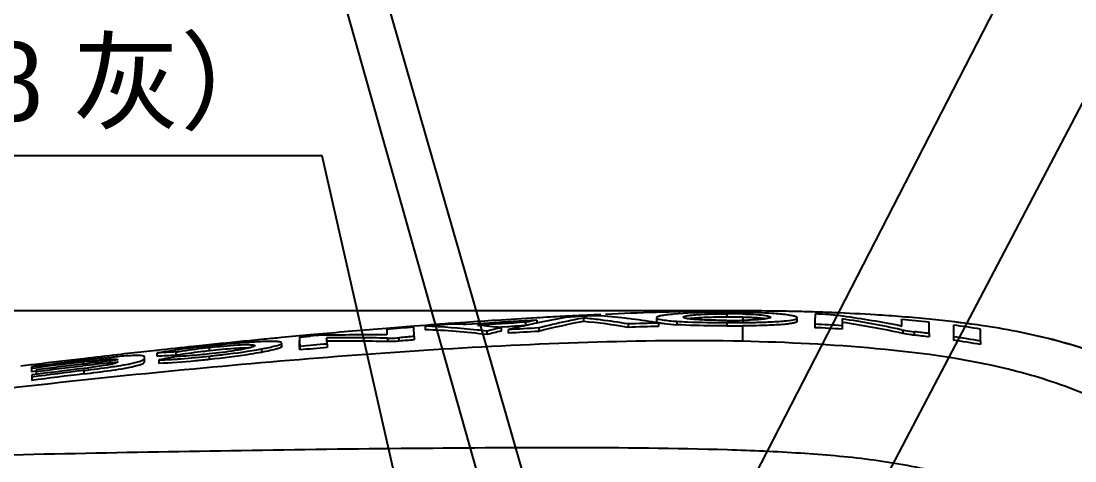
# Model space of a CAD drawing. Header units: millimetres. Extents: x 4086 to 8300, y 123 to 1549.
# Drawn here: x 6786.3 to 6879.6, y 691 to 730 of the extents above; entities that cross this region are included whole.
import ezdxf
from ezdxf import colors
from ezdxf.entities.mleader import LeaderData, LeaderLine
from ezdxf.math import Vec2, Vec3

# ---------------------------------------------------------------- set-up
doc = ezdxf.new("R2010")
doc.units = ezdxf.units.MM
doc.layers.add('轮廓实线层', color=7, linetype='Continuous', lineweight=30)
doc.styles.add('思源黑', font='SourceHanSansCN-Normal.ttf')
doc.dimstyles.new('尺寸标注_3_10比例', dxfattribs={"dimtxt": 7, "dimasz": 6, "dimexe": 2, "dimexo": 1.5, "dimgap": 1, "dimtad": 1, "dimdec": 1, "dimlfac": 3.333333, "dimdsep": 46, "dimtxsty": '思源黑', "dimcen": 0.09, "dimadec": 0, "dimazin": 0, "dimtp": 0.01, "dimtm": 0.01, "dimtfac": 1, "dimtdec": 1, "dimtofl": 0, "dimtmove": 0, "dimatfit": 3, "dimfxl": 0, "dimtolj": 1, "dimarcsym": 0})

# ---------------------------------------------------------------- blocks, each defined once
blk = doc.blocks.new('*D1413')
at = {"layer": 'Defpoints', "color": 0}
for p in [(6850.177, 704.306), (6655.76, 635.432), (6850.176, 635.432)]:
    blk.add_point(p, dxfattribs=at)
at = {"layer": '轮廓实线层', "color": 0, "lineweight": -2}
for p, q in [((6848.677, 704.306), (6653.76, 704.306)), ((6655.76, 698.306), (6655.76, 641.432)), ((6848.676, 635.432), (6653.76, 635.432))]:
    blk.add_line(p, q, dxfattribs=at)
at = {"layer": '轮廓实线层', "color": 0}
for points in [[(6656.76, 698.306), (6654.76, 698.306), (6655.76, 704.306)], [(6654.76, 641.432), (6656.76, 641.432), (6655.76, 635.432)]]:
    blk.add_solid(points, dxfattribs=at)
at = {"layer": '轮廓实线层', "color": 0, "insert": (6651.134, 669.869), "char_height": 7, "attachment_point": 5, "rotation": 90, "style": '思源黑'}
blk.add_mtext('\\A1;229.6', dxfattribs=at)

msp = doc.modelspace()

# ---------------------------------------------------------------- linework, layer by layer
for p, q in [((6850.177, 704.306), (6850.024, 704.305)), ((6850.177, 704.302), (6850.175, 704.175)), ((6831.947, 703.485), (6830.923, 703.426)), ((6831.947, 703.485), (6831.947, 703.217)), ((6834.483, 703.828), (6834.287, 703.818)), ((6835.681, 703.889), (6834.483, 703.828)), ((6836.427, 703.926), (6835.681, 703.889)), ((6836.432, 703.845), (6835.686, 703.809)), ((6836.078, 703.67), (6836.078, 703.369)), ((6842.531, 703.702), (6842.529, 703.691)), ((6842.529, 703.691), (6842.529, 703.39)), ((6842.53, 703.707), (6842.531, 703.702)), ((6842.531, 703.402), (6842.531, 703.406)), ((6844.324, 703.384), (6844.324, 703.083)), ((6844.908, 703.743), (6844.91, 703.755)), ((6848.747, 704.298), (6848.63, 704.297)), ((6848.752, 704.053), (6848.752, 703.752)), ((6850.171, 703.737), (6850.167, 703.275)), ((6850.174, 704.175), (6850.173, 704.038)), ((6852.62, 703.751), (6852.623, 703.736)), ((6854.998, 703.686), (6854.998, 703.695)), ((6854.998, 703.385), (6855, 703.695)), ((6854.998, 703.394), (6854.998, 703.385)), ((6859.055, 703.829), (6859.014, 703.835)), ((6818.667, 702.758), (6818.626, 702.755)), ((6819.998, 702.865), (6818.667, 702.758)), ((6818.674, 702.672), (6818.675, 702.178)), ((6821.06, 702.947), (6819.998, 702.865)), ((6822.057, 703.024), (6821.06, 702.947)), ((6821.079, 702.036), (6821.066, 702.864)), ((6822.063, 702.941), (6822.063, 702.639)), ((6824.683, 703.217), (6824.1, 703.175)), ((6825.669, 703.286), (6824.683, 703.217)), ((6826.694, 703.155), (6825.686, 703.085)), ((6826.728, 703.019), (6826.703, 703.021)), ((6827.51, 702.508), (6827.51, 702.206)), ((6828.794, 702.859), (6828.576, 702.845)), ((6829.385, 702.897), (6828.794, 702.859)), ((6828.797, 702.821), (6828.797, 702.519)), ((6829.503, 702.904), (6829.385, 702.897)), ((6829.402, 702.629), (6829.402, 702.327)), ((6831.015, 703.018), (6830.947, 703.002)), ((6830.948, 703.294), (6830.948, 702.993)), ((6831.15, 703.048), (6831.015, 703.018)), ((6832.001, 703.234), (6831.94, 703.221)), ((6832.022, 703.239), (6832.001, 703.234)), ((6832.116, 702.792), (6832.116, 702.491)), ((6840.016, 703.146), (6840.016, 702.845)), ((6842.509, 703.264), (6842.463, 703.272)), ((6842.73, 703.227), (6842.509, 703.264)), ((6842.73, 703.227), (6842.73, 702.926)), ((6848.763, 703.271), (6848.763, 702.97)), ((6850.165, 702.974), (6850.159, 701.61)), ((6852.639, 703.334), (6852.663, 703.335)), ((6856.556, 703.12), (6856.556, 702.818)), ((6858.959, 702.992), (6858.959, 702.69)), ((6864.266, 702.946), (6864.18, 702.963)), ((6864.203, 702.639), (6864.335, 702.61)), ((6864.335, 702.61), (6864.335, 702.307)), ((6865.376, 702.15), (6865.376, 702.453)), ((6866.687, 702.302), (6866.674, 703.305)), ((6868.821, 703.045), (6868.821, 701.711)), ((6871.226, 701.627), (6871.213, 702.695)), ((6806.982, 701.548), (6806.944, 701.545)), ((6807.819, 701.793), (6807.019, 701.715)), ((6810.924, 702.087), (6809.335, 701.938)), ((6811.884, 702.175), (6810.924, 702.087)), ((6810.933, 701.986), (6811.893, 702.075)), ((6812.632, 702.243), (6811.884, 702.175)), ((6813.335, 702.141), (6812.642, 702.125)), ((6818.728, 701.888), (6818.728, 701.586)), ((6819.769, 701.628), (6819.769, 701.93)), ((6821.079, 702.036), (6821.079, 701.734)), ((6866.687, 702.302), (6866.687, 701.998)), ((6871.226, 701.627), (6871.226, 701.321)), ((6798.27, 700.806), (6797.171, 700.685)), ((6798.304, 700.81), (6798.27, 700.806)), ((6798.329, 700.283), (6798.329, 700.585)), ((6799.901, 700.827), (6799.943, 700.833)), ((6799.979, 700.666), (6799.979, 700.364)), ((6802.924, 701.302), (6801.557, 701.16)), ((6802.882, 701.057), (6802.939, 701.064)), ((6802.891, 701.189), (6802.936, 701.194)), ((6802.939, 701.064), (6802.939, 700.761)), ((6802.979, 700.766), (6802.939, 700.761)), ((6806.995, 701.229), (6806.995, 701.222)), ((6807.583, 700.937), (6807.583, 700.634)), ((6809.376, 701.155), (6809.376, 701.457)), ((6810.957, 701.145), (6810.957, 700.842)), ((6813.388, 701.372), (6813.388, 701.07)), ((6791.713, 699.777), (6791.774, 699.784)), ((6791.774, 699.784), (6791.774, 699.594)), ((6794.858, 699.963), (6794.218, 699.888)), ((6794.238, 699.725), (6794.896, 699.803)), ((6794.25, 700.029), (6794.25, 699.891)), ((6794.894, 699.968), (6794.858, 699.963)), ((6797.229, 700.145), (6797.229, 700.149)), ((6797.229, 699.846), (6797.229, 700.149)), ((6797.229, 699.868), (6797.229, 699.846)), ((6797.229, 699.843), (6797.229, 699.846)), ((6798.492, 699.957), (6798.492, 699.654)), ((6802.95, 700.298), (6802.95, 699.995)), ((6787.158, 699.513), (6786.266, 699.403)), ((6787.207, 699.519), (6787.158, 699.513)), ((6787.559, 699.563), (6787.207, 699.519)), ((6787.226, 699.356), (6787.226, 698.921)), ((6787.226, 699.224), (6787.591, 699.27)), ((6787.628, 698.971), (6787.226, 698.921)), ((6787.615, 699.079), (6787.615, 698.681)), ((6791.839, 699.028), (6791.839, 698.725)), ((6794.249, 699.04), (6794.336, 699.053)), ((6787.236, 698.633), (6787.238, 698.449)), ((6787.238, 698.449), (6787.238, 698.145))]:
    msp.add_line(p, q)
for centre, radius, start, end in [((6850.621, 474.001), 230.305, 90.14868, 90.46627), ((6850.284, 494.43), 209.872, 89.12863, 90.02922), ((6864.735, 142.995), 561.652, 93.71603, 93.98837), ((6859.329, 226.225), 478.045, 93.40659, 93.91451), ((6861.929, 186.414), 518.142, 93.31835, 93.71759), ((6844.103, 637.33), 67.263, 100.41232, 101.27803), ((6859.759, 223.565), 480.928, 93.03605, 93.31653), ((6845.486, 639.323), 65.318, 99.69161, 101.89516), ((6846.992, 645.071), 59.608, 102.03311, 104.45242), ((6846.99, 644.801), 59.576, 100.55417, 104.45825), ((6846.979, 645.054), 59.621, 100.53558, 102.01778), ((6831.268, 652.383), 51.512, 82.95644, 84.64199), ((6831.282, 652.338), 51.256, 80.18897, 84.63157), ((6856.748, 283.427), 420.99, 92.60356, 92.76677), ((6831.301, 652.751), 51.143, 80.18799, 82.94258), ((6833.291, 647.576), 56.448, 83.10007, 85.591), ((6853.491, 358.094), 346.251, 91.81673, 92.56109), ((6833.413, 648.765), 55.254, 80.57239, 83.07696), ((6851.883, 406.586), 297.733, 91.50818, 91.80343), ((6850.936, 445.02), 259.288, 90.50976, 91.52254), ((6846.281, 697.463), 6.204, 96.75776, 98.26858), ((6849.013, 619.67), 84.513, 89.21303, 90.17828), ((6848.9, 652.203), 51.85, 88.59337, 90.16337), ((6848.9, 651.945), 51.808, 88.59375, 90.16298), ((6848.998, 754.404), 50.943, 269.73338, 271.31626), ((6849.191, 747.626), 44.163, 271.26845, 271.9122), ((6849.37, 672.405), 31.343, 87.10598, 88.53495), ((6850.518, 511.372), 192.929, 88.66707, 89.12158), ((6850.73, 520.51), 183.788, 88.17464, 88.66685), ((6944.18, 701.557), 87.638, 178.3822, 178.97835), ((6850.19, 536.082), 168.071, 87.5072, 87.82227), ((6850.899, 525.959), 178.337, 87.87648, 88.17343), ((6851.023, 529.3), 174.994, 87.63038, 87.8763), ((6847.066, 616.379), 88.268, 82.22085, 82.72115), ((6851.448, 538.778), 165.506, 86.3768, 87.64181), ((6935.565, 700.609), 76.643, 177.76898, 178.21809), ((6846.678, 621.443), 83.066, 77.82042, 81.48273), ((6847.882, 622.089), 82.5, 78.60645, 82.21644), ((6852.687, 558.473), 145.772, 85.45014, 86.37343), ((6853.687, 585.486), 118.533, 83.71012, 84.89555), ((6818.091, 700.757), 46.227, 2.71373, 3.46173), ((6854.07, 575.68), 128.51, 84.35983, 85.45662), ((6855.901, 594.236), 109.864, 83.1878, 84.35867), ((6873.083, 30.362), 674.595, 94.630289, 95.141282), ((6869.463, 87.424), 617.34, 94.496377, 94.719094), ((6869.333, 78.166), 626.644, 94.139321, 94.326679), ((6865.832, 141.448), 563.196, 94.18937, 94.45728), ((6819.725, 638.932), 64.051, 83.78731, 87.90847), ((6819.754, 639.206), 63.476, 82.98203, 87.91545), ((6821.839, 641.287), 61.918, 86.43762, 87.36148), ((6820.035, 642.176), 60.793, 82.93767, 83.7467), ((6859.275, 230.301), 473.841, 93.42721, 93.94166), ((6822.264, 645.523), 57.669, 83.49501, 85.56034), ((6844.454, 635.621), 69, 103.11586, 104.21584), ((6844.457, 635.366), 68.955, 103.12652, 104.22727), ((6845.472, 639.531), 65.112, 102.8901, 104.28877), ((6856.377, 277.524), 425.96, 93.26517, 93.63085), ((6856.39, 277.293), 425.89, 93.2675, 93.63323), ((6857.942, 251.827), 451.973, 93.42892, 93.60763), ((6845.268, 640.408), 64.211, 101.98015, 102.70156), ((6849.626, 427.449), 275.864, 91.43248, 91.99635), ((6849.627, 427.373), 275.639, 91.43383, 91.99816), ((6849.062, 835.134), 131.863, 269.87037, 270.48047), ((6849.063, 834.808), 131.838, 269.86984, 270.47892), ((6849.5, 790.325), 87.053, 270.43909, 271.31043), ((6849.549, 548.28), 154.998, 86.51948, 87.40918), ((6849.552, 548.348), 154.629, 86.51195, 87.40379), ((6935.726, 700.304), 76.804, 177.77109, 178.21966), ((6846.715, 621.475), 82.73, 77.70275, 81.47392), ((6854.061, 598.781), 104.288, 83.04664, 83.77139), ((6857.724, 618.872), 84.901, 80.85858, 82.49002), ((6858.298, 613.643), 90.309, 81.7473, 83.28555), ((6858.563, 616.221), 87.718, 81.67864, 83.21102), ((6879.619, -39.19), 744.453, 95.596438, 95.913157), ((6876.886, -11.34), 716.47, 95.410054, 95.531877), ((6817.213, 526.209), 175.974, 89.5241, 91.26255), ((6814.903, 535.808), 166.124, 88.68065, 90.53901), ((6796.112, 700.169), 17.317, 5.25552, 5.81941), ((6787.499, 699.387), 25.965, 4.38399, 5.23256), ((6814.897, 535.726), 165.904, 88.67705, 90.52138), ((6865.396, 143.227), 560.563, 94.5344, 94.66877), ((6865.414, 143.001), 560.489, 94.53688, 94.67127), ((6854.088, 599.032), 103.733, 83.02433, 83.75298), ((6857.723, 625.676), 77.142, 79.91942, 81.72867), ((6857.784, 626.068), 76.444, 79.87295, 81.69892), ((6888.658, -123.641), 829.388, 96.332966, 96.494891), ((6884.27, -83.78), 789.285, 96.015307, 96.252854), ((6814.359, 391.299), 309.701, 92.66129, 92.96696), ((6809.934, 628.932), 72.591, 97.51138, 97.91155), ((6812.549, 608.776), 92.916, 95.96635, 97.48526), ((6806.623, 682.81), 18.21, 92.37509, 92.60132), ((6869.453, 88.518), 615.413, 95.226955, 95.454311), ((6869.47, 88.35), 615.281, 95.229605, 95.457011), ((6901.728, -215.652), 922.144, 96.844796, 97.132813), ((6893.809, -168.129), 874.172, 96.700648, 96.981187), ((6902.011, -213.961), 920.37, 96.882927, 97.14148), ((6899.353, -186.285), 892.387, 96.765879, 96.926428), ((6899.093, -176.943), 882.916, 96.820593, 96.982839), ((6804.47, 594.665), 105.883, 96.60916, 96.88662), ((6891.159, -145.619), 851.507, 96.494847, 96.700287), ((6794.574, 692.683), 7.353, 92.52501, 92.66119), ((6800.658, 636.549), 63.965, 95.21566, 95.76336), ((6814.35, 391.116), 309.582, 92.66057, 92.96635), ((6847.976, 447.293), 257.464, 100.71553, 101.08099), ((6803.874, 677.802), 22.896, 99.54509, 99.79411), ((6796.2, 756.804), 56.898, 273.93843, 274.28679), ((6795.007, 772.064), 72.204, 274.32577, 276.31519), ((6897.734, -164.028), 869.709, 96.997365, 97.299236), ((6894.987, -138.86), 844.214, 97.018014, 97.332744), ((6894.923, -138.318), 843.366, 97.020783, 97.335832), ((6901.513, -204.059), 910.293, 96.926465, 97.187828), ((6900.465, -188.218), 894.274, 96.982246, 97.249609), ((6779.484, 799.536), 101.084, 276.98818, 277.2777), ((6786.96, 749.685), 50.866, 278.26408, 278.95911)]:
    msp.add_arc(centre, radius, start, end)
for points, knots in [([(6835.686, 703.809), (6835.565, 703.803), (6835.165, 703.778), (6834.764, 703.756), (6834.49, 703.709)], [0, 0, 0, 0, 0.303989, 1, 1, 1, 1]), ([(6837.631, 703.857), (6837.561, 703.863), (6837.161, 703.87), (6836.761, 703.86), (6836.432, 703.845)], [0, 0, 0, 0, 0.176388, 1, 1, 1, 1]), ([(6842.529, 703.691), (6842.529, 703.676), (6842.559, 703.639), (6842.598, 703.623), (6842.622, 703.613)], [0, 0, 0, 0, 0.361497, 1, 1, 1, 1]), ([(6842.529, 703.39), (6842.529, 703.345), (6842.722, 703.274), (6842.847, 703.248), (6842.954, 703.229)], [0, 0, 0, 0, 0.29141, 1, 1, 1, 1]), ([(6844.053, 704.014), (6843.839, 703.994), (6843.471, 703.955), (6842.977, 703.882), (6842.716, 703.817), (6842.53, 703.751), (6842.53, 703.707)], [0, 0, 0, 0, 0.411396, 0.717684, 0.914963, 1, 1, 1, 1]), ([(6842.784, 703.565), (6842.87, 703.544), (6843.38, 703.453), (6843.897, 703.414), (6844.324, 703.384)], [0, 0, 0, 0, 0.172072, 1, 1, 1, 1]), ([(6848.75, 704.183), (6848.316, 704.181), (6846.75, 704.164), (6845.182, 704.114), (6844.053, 704.014)], [0, 0, 0, 0, 0.276804, 1, 1, 1, 1]), ([(6844.324, 703.384), (6844.644, 703.364), (6846.123, 703.29), (6847.604, 703.27), (6848.763, 703.271)], [0, 0, 0, 0, 0.216685, 1, 1, 1, 1]), ([(6845.02, 703.674), (6844.991, 703.683), (6844.951, 703.695), (6844.906, 703.727), (6844.906, 703.743)], [0, 0, 0, 0, 0.667631, 1, 1, 1, 1]), ([(6844.91, 703.755), (6844.924, 703.815), (6845.208, 703.865), (6845.39, 703.905), (6845.549, 703.924)], [0, 0, 0, 0, 0.279325, 1, 1, 1, 1]), ([(6845.421, 703.598), (6845.379, 703.603), (6845.245, 703.623), (6845.11, 703.647), (6845.02, 703.674)], [0, 0, 0, 0, 0.310233, 1, 1, 1, 1]), ([(6846.059, 703.533), (6845.999, 703.537), (6845.786, 703.555), (6845.573, 703.577), (6845.421, 703.598)], [0, 0, 0, 0, 0.284332, 1, 1, 1, 1]), ([(6845.549, 703.924), (6845.75, 703.948), (6846.816, 704.036), (6847.885, 704.051), (6848.752, 704.053)], [0, 0, 0, 0, 0.188941, 1, 1, 1, 1]), ([(6846.57, 703.703), (6846.471, 703.698), (6846.131, 703.679), (6845.791, 703.653), (6845.551, 703.624)], [0, 0, 0, 0, 0.290062, 1, 1, 1, 1]), ([(6848.761, 703.461), (6848.516, 703.461), (6847.615, 703.467), (6846.713, 703.489), (6846.059, 703.533)], [0, 0, 0, 0, 0.272374, 1, 1, 1, 1]), ([(6848.752, 703.752), (6848.562, 703.752), (6847.835, 703.747), (6847.107, 703.73), (6846.57, 703.703)], [0, 0, 0, 0, 0.261242, 1, 1, 1, 1]), ([(6854.998, 703.385), (6854.999, 703.347), (6854.861, 703.272), (6854.632, 703.218), (6854.216, 703.148), (6853.378, 703.065), (6852.004, 702.999), (6850.823, 702.979), (6850.165, 702.974)], [0, 0, 0, 0, 0.023399, 0.075609, 0.15901, 0.274386, 0.596162, 1, 1, 1, 1]), ([(6850.173, 704.038), (6850.308, 704.034), (6850.792, 704.019), (6851.276, 703.993), (6851.624, 703.963)], [0, 0, 0, 0, 0.278946, 1, 1, 1, 1]), ([(6853.472, 704.024), (6853.239, 704.045), (6852.141, 704.128), (6851.04, 704.162), (6850.174, 704.175)], [0, 0, 0, 0, 0.212831, 1, 1, 1, 1]), ([(6851.487, 703.527), (6851.424, 703.523), (6851.15, 703.506), (6850.876, 703.495), (6850.664, 703.488)], [0, 0, 0, 0, 0.229801, 1, 1, 1, 1]), ([(6852.133, 703.592), (6852.087, 703.586), (6851.872, 703.559), (6851.657, 703.539), (6851.487, 703.527)], [0, 0, 0, 0, 0.214077, 1, 1, 1, 1]), ([(6852.119, 703.606), (6852.082, 703.611), (6851.91, 703.635), (6851.738, 703.652), (6851.602, 703.664)], [0, 0, 0, 0, 0.215891, 1, 1, 1, 1]), ([(6851.624, 703.963), (6851.871, 703.941), (6852.193, 703.911), (6852.51, 703.825), (6852.609, 703.78), (6852.62, 703.751)], [0, 0, 0, 0, 0.722605, 0.908998, 1, 1, 1, 1]), ([(6852.518, 703.668), (6852.495, 703.661), (6852.368, 703.627), (6852.238, 703.607), (6852.133, 703.592)], [0, 0, 0, 0, 0.188749, 1, 1, 1, 1]), ([(6852.625, 703.736), (6852.625, 703.722), (6852.584, 703.689), (6852.545, 703.677), (6852.518, 703.668)], [0, 0, 0, 0, 0.33895, 1, 1, 1, 1]), ([(6852.663, 703.335), (6853.129, 703.357), (6853.851, 703.407), (6854.581, 703.493), (6854.829, 703.574)], [0, 0, 0, 0, 0.640947, 1, 1, 1, 1]), ([(6855, 703.695), (6855, 703.74), (6854.816, 703.812), (6854.551, 703.881), (6854.056, 703.962), (6853.687, 704.003), (6853.472, 704.024)], [0, 0, 0, 0, 0.086692, 0.284277, 0.589989, 1, 1, 1, 1]), ([(6854.829, 703.574), (6854.854, 703.582), (6854.913, 703.604), (6854.999, 703.643), (6854.998, 703.686)], [0, 0, 0, 0, 0.378549, 1, 1, 1, 1]), ([(6858.25, 703.936), (6858.199, 703.943), (6857.949, 703.969), (6857.699, 703.985), (6857.5, 703.994)], [0, 0, 0, 0, 0.204786, 1, 1, 1, 1]), ([(6842.954, 703.229), (6843.041, 703.213), (6843.496, 703.146), (6843.954, 703.109), (6844.324, 703.083)], [0, 0, 0, 0, 0.192052, 1, 1, 1, 1]), ([(6848.763, 702.97), (6848.359, 702.969), (6846.879, 702.977), (6845.398, 703.014), (6844.324, 703.083)], [0, 0, 0, 0, 0.273225, 1, 1, 1, 1]), ([(6851.491, 703.295), (6851.592, 703.298), (6851.974, 703.308), (6852.357, 703.321), (6852.639, 703.334)], [0, 0, 0, 0, 0.262372, 1, 1, 1, 1]), ([(6864.335, 702.61), (6864.405, 702.595), (6864.751, 702.53), (6865.099, 702.483), (6865.376, 702.453)], [0, 0, 0, 0, 0.205447, 1, 1, 1, 1]), ([(6893.743, 691.624), (6893.46, 692.083), (6892.826, 692.963), (6891.661, 694.093), (6890.407, 695.116), (6888.734, 696.479), (6886.547, 698.061), (6883.748, 699.706), (6880.718, 700.868), (6876.578, 702.087), (6873.392, 702.702), (6871.258, 703.016)], [0, 0, 0, 0, 0.062489, 0.124984, 0.187513, 0.250026, 0.37504, 0.500016, 0.625005, 0.75003, 1, 1, 1, 1]), ([(6893.763, 691.637), (6893.48, 692.096), (6892.846, 692.977), (6891.68, 694.107), (6890.425, 695.129), (6888.749, 696.489), (6886.56, 698.07), (6883.761, 699.72), (6880.728, 700.88), (6876.585, 702.096), (6873.396, 702.706), (6871.261, 703.017)], [0, 0, 0, 0, 0.062494, 0.124978, 0.187501, 0.24999, 0.37501, 0.50001, 0.625014, 0.750028, 1, 1, 1, 1]), ([(6850.159, 701.609), (6845.595, 701.708), (6836.468, 701.593), (6818.278, 700.677), (6795.681, 698.71), (6773.225, 696.083), (6755.424, 693.567), (6746.583, 692.164), (6742.202, 691.32)], [0, 0, 0, 0, 0.126144, 0.252084, 0.503226, 0.752735, 0.876718, 1, 1, 1, 1]), ([(6806.944, 701.545), (6806.637, 701.527), (6805.299, 701.433), (6803.963, 701.303), (6802.936, 701.194)], [0, 0, 0, 0, 0.229816, 1, 1, 1, 1]), ([(6807.836, 701.589), (6807.77, 701.587), (6807.485, 701.576), (6807.201, 701.561), (6806.982, 701.548)], [0, 0, 0, 0, 0.231398, 1, 1, 1, 1]), ([(6809.375, 701.474), (6809.375, 701.517), (6809.18, 701.563), (6808.923, 701.59), (6808.421, 701.604), (6808.052, 701.596), (6807.836, 701.589)], [0, 0, 0, 0, 0.081036, 0.276868, 0.584626, 1, 1, 1, 1]), ([(6810.933, 701.986), (6810.935, 701.929), (6810.945, 701.648), (6810.952, 701.368), (6810.957, 701.145)], [0, 0, 0, 0, 0.205471, 1, 1, 1, 1]), ([(6810.957, 700.842), (6810.955, 700.925), (6810.948, 701.206), (6810.94, 701.487), (6810.933, 701.684)], [0, 0, 0, 0, 0.295437, 1, 1, 1, 1]), ([(6812.642, 702.125), (6812.591, 702.124), (6812.341, 702.113), (6812.091, 702.094), (6811.893, 702.075)], [0, 0, 0, 0, 0.204571, 1, 1, 1, 1]), ([(6818.728, 701.888), (6818.798, 701.886), (6819.146, 701.888), (6819.493, 701.908), (6819.769, 701.93)], [0, 0, 0, 0, 0.204132, 1, 1, 1, 1]), ([(6819.769, 701.628), (6819.671, 701.62), (6819.324, 701.596), (6818.977, 701.579), (6818.728, 701.586)], [0, 0, 0, 0, 0.283, 1, 1, 1, 1]), ([(6894.177, 683.97), (6893.267, 685.875), (6891.692, 688.676), (6888.836, 691.862), (6886.262, 693.827), (6883.493, 695.507), (6879.607, 697.389), (6872.509, 699.716), (6862.247, 701.098), (6854.107, 701.525), (6850.159, 701.609)], [0, 0, 0, 0, 0.126246, 0.190238, 0.254559, 0.319117, 0.383726, 0.512408, 0.763865, 1, 1, 1, 1]), ([(6865.376, 702.15), (6865.278, 702.161), (6864.929, 702.203), (6864.581, 702.253), (6864.335, 702.307)], [0, 0, 0, 0, 0.282196, 1, 1, 1, 1]), ([(6798.329, 700.585), (6798.449, 700.606), (6798.972, 700.693), (6799.497, 700.77), (6799.901, 700.827)], [0, 0, 0, 0, 0.230357, 1, 1, 1, 1]), ([(6799.979, 700.666), (6800.19, 700.703), (6801.155, 700.855), (6802.124, 700.975), (6802.882, 701.057)], [0, 0, 0, 0, 0.219544, 1, 1, 1, 1]), ([(6802.939, 700.761), (6802.68, 700.734), (6801.724, 700.624), (6800.77, 700.497), (6800.077, 700.38)], [0, 0, 0, 0, 0.27013, 1, 1, 1, 1]), ([(6802.939, 701.064), (6803.267, 701.099), (6804.407, 701.211), (6805.551, 701.32), (6806.368, 701.318)], [0, 0, 0, 0, 0.287851, 1, 1, 1, 1]), ([(6805.861, 700.892), (6805.65, 700.854), (6804.682, 700.697), (6803.709, 700.573), (6802.947, 700.493)], [0, 0, 0, 0, 0.219156, 1, 1, 1, 1]), ([(6802.95, 700.298), (6803.371, 700.344), (6804.92, 700.522), (6806.466, 700.731), (6807.583, 700.937)], [0, 0, 0, 0, 0.271828, 1, 1, 1, 1]), ([(6807.583, 700.634), (6807.251, 700.573), (6805.712, 700.317), (6804.164, 700.127), (6802.95, 699.995)], [0, 0, 0, 0, 0.216807, 1, 1, 1, 1]), ([(6805.796, 701.001), (6805.589, 700.992), (6804.648, 700.935), (6803.71, 700.844), (6802.979, 700.766)], [0, 0, 0, 0, 0.220064, 1, 1, 1, 1]), ([(6806.476, 701.022), (6806.432, 701.011), (6806.228, 700.963), (6806.022, 700.922), (6805.861, 700.892)], [0, 0, 0, 0, 0.217507, 1, 1, 1, 1]), ([(6806.448, 701.016), (6806.407, 701.016), (6806.213, 701.017), (6806.02, 701.011), (6805.868, 701.005)], [0, 0, 0, 0, 0.215639, 1, 1, 1, 1]), ([(6806.368, 701.318), (6806.523, 701.318), (6806.686, 701.3), (6806.987, 701.286), (6806.995, 701.229)], [0, 0, 0, 0, 0.728952, 1, 1, 1, 1]), ([(6806.868, 701.137), (6806.843, 701.128), (6806.715, 701.082), (6806.583, 701.048), (6806.476, 701.022)], [0, 0, 0, 0, 0.194738, 1, 1, 1, 1]), ([(6806.996, 701.222), (6806.996, 701.215), (6806.965, 701.168), (6806.911, 701.154), (6806.868, 701.137)], [0, 0, 0, 0, 0.130192, 1, 1, 1, 1]), ([(6807.583, 700.937), (6807.946, 701.005), (6808.511, 701.128), (6809.083, 701.268), (6809.272, 701.364)], [0, 0, 0, 0, 0.635935, 1, 1, 1, 1]), ([(6809.376, 701.155), (6809.376, 701.104), (6809.167, 701.014), (6808.858, 700.909), (6808.274, 700.769), (6807.837, 700.682), (6807.583, 700.634)], [0, 0, 0, 0, 0.081216, 0.278855, 0.588851, 1, 1, 1, 1]), ([(6809.272, 701.364), (6809.287, 701.372), (6809.326, 701.393), (6809.376, 701.428), (6809.376, 701.457)], [0, 0, 0, 0, 0.367689, 1, 1, 1, 1]), ([(6792.284, 699.844), (6792.459, 699.865), (6793.107, 699.937), (6793.757, 700.006), (6794.232, 700.028)], [0, 0, 0, 0, 0.270857, 1, 1, 1, 1]), ([(6794.25, 700.029), (6794.283, 700.031), (6794.394, 700.035), (6794.506, 700.036), (6794.584, 700.034)], [0, 0, 0, 0, 0.294401, 1, 1, 1, 1]), ([(6794.591, 699.651), (6794.568, 699.644), (6794.457, 699.612), (6794.345, 699.586), (6794.256, 699.568)], [0, 0, 0, 0, 0.208192, 1, 1, 1, 1]), ([(6794.336, 699.053), (6795.157, 699.173), (6795.943, 699.262), (6797.229, 699.66), (6797.229, 699.843)], [0, 0, 0, 0, 0.819508, 1, 1, 1, 1]), ([(6794.584, 700.034), (6794.628, 700.032), (6794.73, 700.024), (6794.851, 700.013), (6794.894, 699.968)], [0, 0, 0, 0, 0.413157, 1, 1, 1, 1]), ([(6794.896, 699.803), (6794.888, 699.791), (6794.803, 699.711), (6794.686, 699.679), (6794.591, 699.651)], [0, 0, 0, 0, 0.132905, 1, 1, 1, 1]), ([(6797.047, 700.321), (6796.817, 700.373), (6796.07, 700.347), (6795.341, 700.295), (6794.843, 700.25)], [0, 0, 0, 0, 0.320855, 1, 1, 1, 1]), ([(6794.882, 699.439), (6795.503, 699.537), (6796.264, 699.651), (6797.03, 699.91), (6797.191, 700.027), (6797.215, 700.08)], [0, 0, 0, 0, 0.77119, 0.929474, 1, 1, 1, 1]), ([(6797.23, 700.171), (6797.229, 700.186), (6797.217, 700.271), (6797.114, 700.306), (6797.047, 700.321)], [0, 0, 0, 0, 0.177328, 1, 1, 1, 1]), ([(6797.215, 700.08), (6797.22, 700.09), (6797.227, 700.112), (6797.229, 700.135), (6797.229, 700.145)], [0, 0, 0, 0, 0.521808, 1, 1, 1, 1]), ([(6798.492, 699.957), (6798.615, 699.961), (6799.154, 699.981), (6799.693, 700.012), (6800.108, 700.041)], [0, 0, 0, 0, 0.228118, 1, 1, 1, 1]), ([(6802.95, 699.995), (6802.542, 699.95), (6801.06, 699.8), (6799.572, 699.687), (6798.492, 699.654)], [0, 0, 0, 0, 0.274827, 1, 1, 1, 1]), ([(6802.947, 700.493), (6802.69, 700.465), (6801.745, 700.369), (6800.797, 700.293), (6800.105, 700.268)], [0, 0, 0, 0, 0.271828, 1, 1, 1, 1]), ([(6794.256, 699.568), (6794.118, 699.538), (6793.465, 699.42), (6792.807, 699.333), (6792.289, 699.267)], [0, 0, 0, 0, 0.213401, 1, 1, 1, 1]), ([(6775.574, 691.329), (6780.439, 691.454), (6790.197, 691.682), (6804.983, 691.954), (6819.868, 692.153), (6834.526, 692.243), (6846.315, 692.149), (6855.186, 691.772), (6861.361, 691.251), (6866.311, 690.389), (6870.097, 689.315), (6872.798, 688.17), (6875.272, 686.602), (6878.434, 684.248), (6880.487, 682.093), (6881.87, 680.668)], [0, 0, 0, 0, 0.133338, 0.267431, 0.405221, 0.541209, 0.669074, 0.728182, 0.78445, 0.838775, 0.865535, 0.892153, 0.918811, 0.94559, 1, 1, 1, 1])]:
    msp.add_open_spline(points, degree=3, knots=knots)
for points in [[(6842.622, 703.613), (6842.674, 703.592), (6842.729, 703.578), (6842.784, 703.565)], [(6851.602, 703.664), (6851.386, 703.682), (6851.169, 703.696), (6850.952, 703.707)], [(6794.234, 700.191), (6793.431, 700.11), (6792.628, 700.016), (6791.827, 699.92)], [(6791.839, 699.028), (6792.651, 699.128), (6793.462, 699.229), (6794.272, 699.347)], [(6791.839, 698.725), (6792.643, 698.824), (6793.447, 698.924), (6794.249, 699.04)]]:
    msp.add_open_spline(points, degree=3)

# ---------------------------------------------------------------- dimensions: what is measured, and where the dimension line sits
at = {"layer": '轮廓实线层'}
dim = msp.add_linear_dim(base=(6655.76, 635.432), p1=(6850.177, 704.306), p2=(6850.176, 635.432), angle=90, dimstyle='尺寸标注_3_10比例', dxfattribs=at)
dim.commit()
dim.dimension.update_dxf_attribs({"geometry": '*D1413', "text_midpoint": (6655.76, 669.869), "dimtype": 160})

# ---------------------------------------------------------------- leaders
ml = msp.add_multileader_mtext('Standard')
ml.set_content('网口', style='思源黑')
ml.set_leader_properties()
ml.build(insert=Vec2(0, 0))
ml.multileader.update_dxf_attribs({"text_left_attachment_type": 5, "text_right_attachment_type": 5, "dogleg_length": 1, "arrow_head_size": 6})
ctx = ml.context
ctx.base_point, ctx.char_height, ctx.arrow_head_size, ctx.plane_origin = Vec3(6790.04, 754.948), 7, 6, Vec3(6836.815, 668.834)
ctx.left_attachment, ctx.right_attachment, ctx.text_align_type = 5, 5, 2
notes = []
notes.append((ctx, [(0, (1, 1, 0), (6812.048, 754.948), (-1, 0), 1, [(0, [(6836.815, 668.834)], 0, [])])]))
ctx.mtext.insert, ctx.mtext.alignment, ctx.mtext.flow_direction = Vec3(6809.048, 763.059), 3, 5
ml = msp.add_multileader_mtext('Standard')
ml.set_content('DB25', style='思源黑')
ml.set_leader_properties()
ml.build(insert=Vec2(0, 0))
ml.multileader.update_dxf_attribs({"text_left_attachment_type": 5, "text_right_attachment_type": 5, "dogleg_length": 1, "arrow_head_size": 6})
ctx = ml.context
ctx.base_point, ctx.char_height, ctx.arrow_head_size, ctx.plane_origin = Vec3(6886.549, 756.464), 7, 6, Vec3(6846.834, 662.081)
ctx.left_attachment, ctx.right_attachment = 5, 5
notes.append((ctx, [(0, (1, 1, 0), (6885.549, 756.464), (1, 0), 1, [(0, [(6845.149, 677.847)], 0, [])])]))
ctx.mtext.insert, ctx.mtext.flow_direction = Vec3(6888.549, 763.717), 5
ml = msp.add_multileader_mtext('Standard')
ml.set_content('用户气管3（φ6 灰）', style='思源黑')
ml.set_leader_properties()
ml.build(insert=Vec2(0, 0))
ml.multileader.update_dxf_attribs({"text_left_attachment_type": 5, "text_right_attachment_type": 5, "dogleg_length": 1, "arrow_head_size": 6})
ctx = ml.context
ctx.base_point, ctx.char_height, ctx.arrow_head_size, ctx.plane_origin = Vec3(6729.074, 735.814), 7, 6, Vec3(6830.655, 675.845)
ctx.left_attachment, ctx.right_attachment, ctx.text_align_type = 5, 5, 2
notes.append((ctx, [(0, (1, 1, 0), (6813.755, 735.814), (-1, 0), 1, [(0, [(6830.655, 675.845)], 0, [])])]))
ctx.mtext.insert, ctx.mtext.alignment, ctx.mtext.flow_direction = Vec3(6810.755, 745.896), 3, 5
ml = msp.add_multileader_mtext('Standard')
ml.set_content('指示灯', style='思源黑')
ml.set_leader_properties()
ml.build(insert=Vec2(0, 0))
ml.multileader.update_dxf_attribs({"text_left_attachment_type": 5, "text_right_attachment_type": 5, "dogleg_length": 1, "arrow_head_size": 6})
ctx = ml.context
ctx.base_point, ctx.char_height, ctx.arrow_head_size, ctx.plane_origin = Vec3(6888.646, 736.844), 7, 6, Vec3(6851.19, 667.333)
ctx.left_attachment, ctx.right_attachment = 5, 5
notes.append((ctx, [(0, (1, 1, 0), (6887.646, 736.844), (1, 0), 1, [(0, [(6851.19, 667.333)], 0, [])])]))
ctx.mtext.insert, ctx.mtext.flow_direction = Vec3(6890.646, 745.558), 5
ml = msp.add_multileader_mtext('Standard')
ml.set_content('用户气管1（φ8 灰）', style='思源黑')
ml.set_leader_properties()
ml.build(insert=Vec2(0, 0))
ml.multileader.update_dxf_attribs({"text_left_attachment_type": 5, "text_right_attachment_type": 5, "dogleg_length": 1, "arrow_head_size": 6})
ctx = ml.context
ctx.base_point, ctx.char_height, ctx.arrow_head_size, ctx.plane_origin = Vec3(6728.258, 718.033), 7, 6, Vec3(6822.65, 675.319)
ctx.left_attachment, ctx.right_attachment, ctx.text_align_type = 5, 5, 2
notes.append((ctx, [(0, (1, 1, 0), (6812.938, 718.033), (-1, 0), 1, [(0, [(6822.65, 675.319)], 0, [])])]))
ctx.mtext.insert, ctx.mtext.alignment, ctx.mtext.flow_direction = Vec3(6809.938, 728.115), 3, 5
for ctx, leaders in notes:
    for number, flags, end, landing, length, lines in leaders:
        leader = LeaderData()
        leader.index, (leader.has_last_leader_line, leader.has_dogleg_vector, leader.attachment_direction) = number, flags
        leader.last_leader_point, leader.dogleg_vector, leader.dogleg_length = Vec3(end), Vec3(landing), length
        for number, points, colour, breaks in lines:
            line = LeaderLine()
            line.index, line.vertices, line.color, line.breaks = number, Vec3.list(points), colors.encode_raw_color(colour), breaks
            leader.lines.append(line)
        ctx.leaders.append(leader)

doc.saveas('drawing.dxf')
